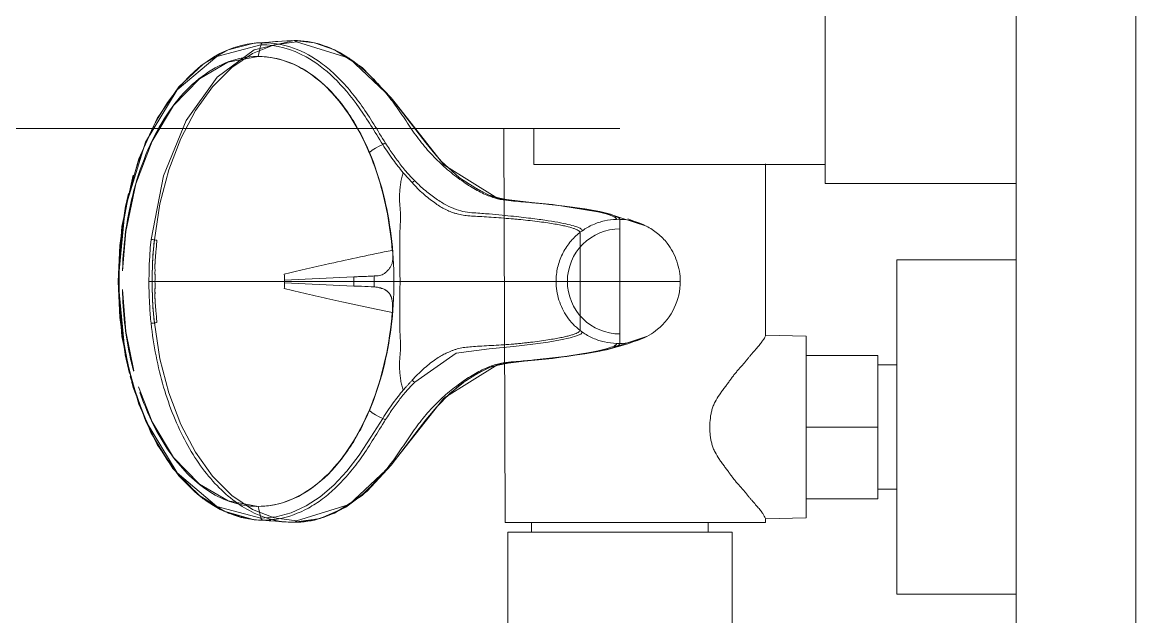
# Model space of a CAD drawing. Header units: millimetres. Extents: x -1834842 to 700335, y -490313101 to 518363.
# Drawn here: x -1236955 to -1236721.9, y 221359.1 to 221483.6 of the extents above; entities that cross this region are included whole.
import ezdxf

# ---------------------------------------------------------------- set-up
doc = ezdxf.new("R2010")
doc.units = ezdxf.units.MM
doc.header["$LTSCALE"] = 0.5
for name, color, linetype, lineweight in [('0-1', 8, 'Continuous', 5), ('A_--------_E-', 7, 'Continuous', 9), ('M-_SANIFIXR_E-1', 7, 'Continuous', 9)]:
    doc.layers.add(name, color=color, linetype=linetype, lineweight=lineweight)
doc.layers.add('0-LOWER ROOF', color=7, linetype='Continuous')
doc.layers.add('A-_WALL----_E', color=6, linetype='Continuous', lineweight=9, true_color=0xff00ff)
doc.layers.add('A-_WALLPRTN_E-1', color=6, linetype='Continuous', lineweight=18, true_color=0xff00ff)

# ---------------------------------------------------------------- blocks, each defined once
blk = doc.blocks.new('1599_DB_A_BLK3_1STGD_R21_rvt-2-BLK 2 LOWER ROOF PLAN')
at = {"layer": 'A-_WALL----_E', "color": 8}
blk.add_line((-162961.37, -130142.37), (-162961.37, -126542.37), dxfattribs=at)
at = {"layer": 'A-_WALLPRTN_E-1', "color": 8}
blk.add_line((-162986.37, -126542.37), (-162986.37, -130142.37), dxfattribs=at)
at = {"layer": 'A_--------_E-', "color": 8}
for p, q in [((-163026.37, -129671.87), (-163026.37, -129623.87)), ((-162986.37, -129623.87), (-162986.37, -129671.87)), ((-163119.37, -129660.37), (-163315.37, -129660.37)), ((-163118.83, -129660.37), (-163119.37, -129660.37)), ((-163116.83, -129660.37), (-163118.83, -129660.37)), ((-163114.84, -129660.37), (-163116.83, -129660.37)), ((-163112.85, -129660.37), (-163114.84, -129660.37)), ((-163110.87, -129660.37), (-163112.85, -129660.37)), ((-163108.91, -129660.37), (-163110.87, -129660.37)), ((-163106.96, -129660.37), (-163108.91, -129660.37)), ((-163105.04, -129660.37), (-163106.96, -129660.37)), ((-163103.13, -129660.37), (-163105.04, -129660.37)), ((-163101.25, -129660.37), (-163103.13, -129660.37)), ((-163099.4, -129660.37), (-163101.25, -129660.37)), ((-163097.59, -129660.37), (-163099.4, -129660.37)), ((-163095.81, -129660.37), (-163097.59, -129660.37)), ((-163094.06, -129660.37), (-163095.81, -129660.37)), ((-163092.36, -129660.37), (-163094.06, -129660.37)), ((-163093.67, -129660.37), (-163093.37, -129742.87)), ((-163090.7, -129660.37), (-163092.36, -129660.37)), ((-163089.08, -129660.37), (-163090.7, -129660.37)), ((-163087.51, -129660.37), (-163089.08, -129660.37)), ((-163086, -129660.37), (-163087.51, -129660.37)), ((-163087.37, -129667.87), (-163087.37, -129660.47)), ((-163084.54, -129660.37), (-163086, -129660.37)), ((-163083.13, -129660.37), (-163084.54, -129660.37)), ((-163081.78, -129660.37), (-163083.13, -129660.37)), ((-163080.49, -129660.37), (-163081.78, -129660.37)), ((-163079.27, -129660.37), (-163080.49, -129660.37)), ((-163078.11, -129660.37), (-163079.27, -129660.37)), ((-163077.01, -129660.37), (-163078.11, -129660.37)), ((-163075.98, -129660.37), (-163077.01, -129660.37)), ((-163075.02, -129660.37), (-163075.98, -129660.37)), ((-163074.13, -129660.37), (-163075.02, -129660.37)), ((-163073.32, -129660.37), (-163074.13, -129660.37)), ((-163072.58, -129660.37), (-163073.32, -129660.37)), ((-163071.91, -129660.37), (-163072.58, -129660.37)), ((-163071.32, -129660.37), (-163071.91, -129660.37)), ((-163070.8, -129660.37), (-163071.32, -129660.37)), ((-163070.37, -129660.37), (-163070.8, -129660.37)), ((-163070.01, -129660.37), (-163070.37, -129660.37)), ((-163069.73, -129660.37), (-163070.01, -129660.37)), ((-163069.53, -129660.37), (-163069.73, -129660.37)), ((-163069.41, -129660.37), (-163069.53, -129660.37)), ((-163069.37, -129660.37), (-163069.41, -129660.37)), ((-163094.96, -129674.99), (-163106.21, -129667.94)), ((-163026.37, -129667.87), (-163087.37, -129667.87)), ((-163038.87, -129703.66), (-163038.87, -129667.73)), ((-163171.29, -129670.13), (-163173.65, -129680.87)), ((-163163.83, -129669.02), (-163165.69, -129676.15)), ((-163102.18, -129671.2), (-163098.98, -129673.23)), ((-162986.37, -129671.87), (-163026.37, -129671.87)), ((-163172.29, -129673.97), (-163172.96, -129677.02)), ((-163098.98, -129673.23), (-163096.17, -129674.56)), ((-163096.17, -129674.56), (-163091.77, -129675.5)), ((-163172.96, -129677.02), (-163174.43, -129692.37)), ((-163165.69, -129676.15), (-163166.86, -129683.67)), ((-163071.36, -129678.31), (-163073.59, -129677.76)), ((-163069.94, -129678.84), (-163071.36, -129678.31)), ((-163063.79, -129680.81), (-163067.72, -129679.3)), ((-163173.65, -129680.87), (-163174.46, -129692.37)), ((-163011.37, -129687.87), (-163011.37, -129757.87)), ((-162986.37, -129687.87), (-163011.37, -129687.87)), ((-162986.37, -129757.87), (-162986.37, -129687.87)), ((-163174.46, -129692.37), (-163173.65, -129703.88)), ((-163174.43, -129692.37), (-163172.96, -129707.73)), ((-163076.26, -129692.37), (-163076.13, -129692.37)), ((-163076.13, -129692.37), (-163067.56, -129692.37)), ((-163067.56, -129692.37), (-163062.8, -129692.37)), ((-163166.86, -129701.08), (-163165.69, -129708.6)), ((-163173.65, -129703.88), (-163171.29, -129714.62)), ((-163072.21, -129706.67), (-163063.79, -129703.93)), ((-163030.37, -129703.87), (-163038.87, -129703.66)), ((-163030.37, -129741.87), (-163030.37, -129703.87)), ((-163172.96, -129707.73), (-163172.29, -129710.78)), ((-163083.52, -129708.49), (-163072.21, -129706.67)), ((-163080.92, -129708.13), (-163076.7, -129707.54)), ((-163076.7, -129707.54), (-163073.59, -129706.98)), ((-163073.59, -129706.98), (-163071.36, -129706.44)), ((-163071.36, -129706.44), (-163069.94, -129705.91)), ((-163030.37, -129707.87), (-163015.37, -129707.87)), ((-163015.37, -129707.87), (-163015.37, -129722.87)), ((-163165.69, -129708.6), (-163163.83, -129715.73)), ((-163106.21, -129716.8), (-163094.96, -129709.76)), ((-163096.95, -129710.5), (-163093.11, -129709.4)), ((-163094.96, -129709.76), (-163086.69, -129708.73)), ((-163093.11, -129709.4), (-163083.52, -129708.49)), ((-163086.69, -129708.73), (-163080.92, -129708.13)), ((-163011.37, -129709.87), (-163015.37, -129709.87)), ((-163100.76, -129712.59), (-163096.95, -129710.5)), ((-163171.56, -129713.55), (-163168.71, -129721.51)), ((-163171.29, -129714.62), (-163167.62, -129723.99)), ((-163106.71, -129717.51), (-163103, -129714.16)), ((-163103, -129714.16), (-163102.18, -129713.55)), ((-163102.18, -129713.55), (-163100.76, -129712.59)), ((-163163.83, -129715.73), (-163161.33, -129722.3)), ((-163116.16, -129729.38), (-163106.21, -129716.8)), ((-163110, -129721.37), (-163108.15, -129719.12)), ((-163108.15, -129719.12), (-163106.71, -129717.51)), ((-163168.71, -129721.51), (-163166.59, -129725.81)), ((-163111.39, -129723.18), (-163110, -129721.37)), ((-163167.62, -129723.99), (-163162.97, -129731.53)), ((-163161.33, -129722.3), (-163158.25, -129728.16)), ((-163117.29, -129730.85), (-163111.39, -129723.18)), ((-163030.37, -129722.87), (-163015.37, -129722.87)), ((-163015.37, -129722.87), (-163015.37, -129737.87)), ((-163158.25, -129728.16), (-163154.66, -129733.15)), ((-163164.24, -129729.63), (-163162.11, -129732.46)), ((-163126.05, -129739.12), (-163117.29, -129730.85)), ((-163123.35, -129737.18), (-163117.29, -129730.85)), ((-163117.29, -129730.85), (-163116.16, -129729.38)), ((-163162.97, -129731.53), (-163157.77, -129737)), ((-163162.11, -129732.46), (-163158.22, -129736.42)), ((-163154.66, -129733.15), (-163150.65, -129737.17)), ((-163157.77, -129737), (-163152.27, -129740.51)), ((-163150.65, -129737.17), (-163146.3, -129740.11)), ((-163129.12, -129740.9), (-163123.35, -129737.18)), ((-163015.37, -129737.87), (-163030.37, -129737.87)), ((-163015.37, -129735.87), (-163011.37, -129735.87)), ((-163152.27, -129740.51), (-163145.98, -129742.27)), ((-163146.3, -129740.11), (-163141.74, -129741.91)), ((-163137.06, -129742.52), (-163126.05, -129739.12)), ((-163145.98, -129742.27), (-163145.7, -129742.3)), ((-163145.7, -129742.3), (-163138.21, -129742.81)), ((-163144.09, -129742.37), (-163142.79, -129742.49)), ((-163142.79, -129742.49), (-163141.49, -129742.6)), ((-163141.74, -129741.91), (-163137.06, -129742.52)), ((-163141.49, -129742.6), (-163140.18, -129742.69)), ((-163140.18, -129742.69), (-163138.87, -129742.77)), ((-163138.87, -129742.77), (-163137.56, -129742.82)), ((-163137.56, -129742.82), (-163133.31, -129742.34)), ((-163133.31, -129742.34), (-163129.12, -129740.9)), ((-163038.87, -129742.09), (-163030.37, -129741.87)), ((-163038.87, -129742.87), (-163038.87, -129742.09)), ((-163093.37, -129742.87), (-163069.37, -129742.87)), ((-163069.37, -129744.87), (-163092.87, -129744.87)), ((-163092.87, -129744.87), (-163092.87, -129790.87)), ((-163087.87, -129742.87), (-163087.87, -129744.87)), ((-163045.87, -129744.87), (-163069.37, -129744.87)), ((-163050.87, -129744.87), (-163050.87, -129742.87)), ((-163045.87, -129803.87), (-163045.87, -129744.87)), ((-163011.37, -129757.87), (-162986.37, -129757.87))]:
    blk.add_line(p, q, dxfattribs=at)
for start_param, end_param in [(4.31969, 4.712389), (4.712389, 6.283185)]:
    blk.add_ellipse((-163144.09, -129692.37), major_axis=(0, -49.99), ratio=0.603332, start_param=start_param, end_param=end_param, dxfattribs=at)
for points in [[(-163074.28, -129677.74), (-163073.4, -129677.93), (-163071.93, -129678.3), (-163070.98, -129678.66), (-163070.63, -129678.84)], [(-163174.31, -129692.37), (-163174.33, -129692.37), (-163174.35, -129692.37), (-163174.36, -129692.37)], [(-163174.31, -129692.37), (-163174.33, -129692.37), (-163174.35, -129692.37), (-163174.36, -129692.37)], [(-163174.26, -129692.37), (-163174.27, -129692.37), (-163174.29, -129692.37), (-163174.3, -129692.37)], [(-163174.26, -129692.37), (-163174.27, -129692.37), (-163174.29, -129692.37), (-163174.3, -129692.37)], [(-163039.01, -129742.87), (-163038.92, -129742.87), (-163038.87, -129742.87), (-163038.87, -129742.87)], [(-163038.87, -129742.87), (-163038.87, -129742.87), (-163038.92, -129742.87), (-163039.01, -129742.87)]]:
    blk.add_open_spline(points, degree=3, dxfattribs=at)
for points, knots in [([(-163167.32, -129692.37), (-163167.32, -129690.62), (-163167.23, -129687.7), (-163166.98, -129684.81), (-163166.86, -129683.67)], [-1, -1, -1, -1, -0.4, 0, 0, 0, 0]), ([(-163166.86, -129701.08), (-163167.05, -129699.36), (-163167.26, -129696.47), (-163167.32, -129693.54), (-163167.32, -129692.37)], [-1, -1, -1, -1, -0.4, 0, 0, 0, 0]), ([(-163038.87, -129742.09), (-163038.83, -129742.09), (-163038.91, -129741.89), (-163039.22, -129741.36), (-163039.47, -129740.98), (-163039.68, -129740.67), (-163039.94, -129740.32), (-163040.34, -129739.83), (-163040.93, -129739.14), (-163041.61, -129738.38), (-163042.1, -129737.8), (-163042.38, -129737.46), (-163042.6, -129737.2), (-163042.81, -129736.93), (-163043.11, -129736.57), (-163043.66, -129735.93), (-163044.33, -129735.17), (-163045.01, -129734.38), (-163045.52, -129733.76), (-163045.93, -129733.23), (-163046.22, -129732.84), (-163046.38, -129732.62), (-163046.49, -129732.45), (-163046.61, -129732.28), (-163046.77, -129732.05), (-163047.07, -129731.65), (-163047.5, -129731.07), (-163048.03, -129730.36), (-163048.72, -129729.39), (-163049.35, -129728.37), (-163049.78, -129727.44), (-163049.99, -129726.9), (-163050.11, -129726.48), (-163050.21, -129726.05), (-163050.34, -129725.47), (-163050.5, -129724.42), (-163050.59, -129722.86), (-163050.49, -129721.3), (-163050.33, -129720.25), (-163050.2, -129719.66), (-163050.1, -129719.24), (-163049.97, -129718.82), (-163049.77, -129718.27), (-163049.34, -129717.34), (-163048.7, -129716.33), (-163048.01, -129715.36), (-163047.48, -129714.65), (-163047.04, -129714.07), (-163046.75, -129713.67), (-163046.59, -129713.44), (-163046.47, -129713.27), (-163046.35, -129713.1), (-163046.19, -129712.88), (-163045.91, -129712.49), (-163045.49, -129711.96), (-163044.99, -129711.34), (-163044.31, -129710.55), (-163043.64, -129709.79), (-163043.09, -129709.15), (-163042.79, -129708.79), (-163042.57, -129708.52), (-163042.36, -129708.26), (-163042.08, -129707.92), (-163041.58, -129707.34), (-163040.91, -129706.57), (-163040.31, -129705.88), (-163039.91, -129705.39), (-163039.66, -129705.04), (-163039.44, -129704.73), (-163039.2, -129704.37), (-163038.89, -129703.85), (-163038.83, -129703.66), (-163038.87, -129703.66)], [-1, -1, -1, -1, -0.944444, -0.916667, -0.902778, -0.888889, -0.875, -0.861111, -0.833333, -0.805556, -0.791667, -0.784722, -0.777778, -0.770833, -0.763889, -0.75, -0.722222, -0.708333, -0.694444, -0.680556, -0.673611, -0.670139, -0.666667, -0.663194, -0.659722, -0.652778, -0.638889, -0.625, -0.611111, -0.583333, -0.569444, -0.5625, -0.555556, -0.548611, -0.541667, -0.527778, -0.5, -0.472222, -0.458333, -0.451389, -0.444444, -0.4375, -0.430556, -0.416667, -0.388889, -0.375, -0.361111, -0.347222, -0.340278, -0.336806, -0.333333, -0.329861, -0.326389, -0.319444, -0.305556, -0.291667, -0.277778, -0.25, -0.236111, -0.229167, -0.222222, -0.215278, -0.208333, -0.194444, -0.166667, -0.138889, -0.125, -0.111111, -0.097222, -0.083333, -0.055556, 0, 0, 0, 0]), ([(-163070.63, -129705.91), (-163070.98, -129706.08), (-163071.93, -129706.44), (-163074.13, -129707), (-163077.21, -129707.58), (-163080.66, -129708.08), (-163084.16, -129708.51), (-163086.76, -129708.77), (-163089.12, -129708.99), (-163091.09, -129709.15), (-163093.25, -129709.3), (-163095.21, -129709.69), (-163096.92, -129710.29), (-163098.24, -129710.88), (-163099.61, -129711.61), (-163101.52, -129712.75), (-163103.98, -129714.5), (-163106.92, -129716.98), (-163109.68, -129719.83), (-163112.17, -129722.99), (-163114.44, -129726.4), (-163116.71, -129729.77), (-163119.11, -129732.75), (-163122.33, -129736.24), (-163126.52, -129739.69), (-163131.95, -129742.25), (-163135.68, -129742.82), (-163137.57, -129742.82)], [0, 0, 0, 0, 0.1, 0.2, 0.3, 0.4, 0.45, 0.5, 0.525, 0.55, 0.575, 0.6, 0.6125, 0.625, 0.6375, 0.65, 0.675, 0.7, 0.725, 0.75, 0.775, 0.8, 0.825, 0.85, 0.9, 0.95, 1, 1, 1, 1]), ([(-163144.53, -129741.93), (-163144.52, -129742), (-163144.45, -129742.19), (-163144.17, -129742.43), (-163144.08, -129742.37), (-163144.09, -129742.37)], [-1, -1, -1, -1, -0.875, -0.625, 0, 0, 0, 0]), ([(-163137.56, -129742.82), (-163137.49, -129742.82), (-163137.36, -129742.76), (-163137.18, -129742.59), (-163137.11, -129742.51), (-163137.06, -129742.52)], [-0.9879218, -0.9879218, -0.9879218, -0.9879218, -0.75, -0.5, 0, 0, 0, 0]), ([(-163038.87, -129742.87), (-163038.87, -129742.87), (-163041.23, -129742.87), (-163045.08, -129742.87), (-163051.97, -129742.87), (-163063.29, -129742.87), (-163069.37, -129742.87)], [0, 0, 0, 0, 0.01974667, 0.04180364, 0.07040511, 0.09897424, 0.09897424, 0.09897424, 0.09897424]), ([(-163044.1, -129742.87), (-163043, -129742.87), (-163040.97, -129742.87), (-163038.87, -129742.87), (-163038.87, -129742.87)], [0.0618589, 0.0618589, 0.0618589, 0.0618589, 0.07922757, 0.09897424, 0.09897424, 0.09897424, 0.09897424])]:
    blk.add_open_spline(points, degree=3, knots=knots, dxfattribs=at)
at = {"layer": 'M-_SANIFIXR_E-1', "color": 8}
for p, q in [((-163145.98, -129642.48), (-163151.38, -129643.85)), ((-163145.7, -129642.45), (-163145.98, -129642.48)), ((-163137.57, -129641.93), (-163145.95, -129643.88)), ((-163138.21, -129641.94), (-163145.7, -129642.45)), ((-163144.09, -129642.38), (-163142.79, -129642.25)), ((-163142.79, -129642.25), (-163141.49, -129642.14)), ((-163137.06, -129642.23), (-163141.74, -129642.84)), ((-163141.49, -129642.14), (-163140.18, -129642.05)), ((-163140.18, -129642.05), (-163138.87, -129641.98)), ((-163138.87, -129641.98), (-163137.57, -129641.93)), ((-163137.57, -129641.93), (-163137.55, -129641.93)), ((-163137.55, -129641.93), (-163137.29, -129642.01)), ((-163133.31, -129642.41), (-163137.55, -129641.93)), ((-163137.29, -129642.01), (-163137.06, -129642.23)), ((-163126.05, -129645.62), (-163137.06, -129642.23)), ((-163129.12, -129643.85), (-163133.31, -129642.41)), ((-163151.38, -129643.85), (-163156.66, -129646.86)), ((-163144.53, -129642.82), (-163153.8, -129645.26)), ((-163145.95, -129643.88), (-163153.72, -129649.62)), ((-163146.3, -129644.64), (-163150.65, -129647.58)), ((-163141.74, -129642.84), (-163146.3, -129644.64)), ((-163123.35, -129647.56), (-163129.12, -129643.85)), ((-163153.8, -129645.26), (-163162.11, -129652.29)), ((-163156.66, -129646.86), (-163161.7, -129651.63)), ((-163151.44, -129646.45), (-163157.44, -129649.93)), ((-163145.11, -129645.27), (-163151.44, -129646.45)), ((-163145.48, -129645.27), (-163145.55, -129645.27)), ((-163117.29, -129653.9), (-163126.05, -129645.62)), ((-163150.65, -129647.58), (-163154.66, -129651.6)), ((-163117.29, -129653.9), (-163123.35, -129647.56)), ((-163161.7, -129651.63), (-163166.28, -129658.23)), ((-163157.44, -129649.93), (-163162.83, -129655.55)), ((-163153.72, -129649.62), (-163160.21, -129658.65)), ((-163154.66, -129651.6), (-163158.25, -129656.59)), ((-163162.11, -129652.29), (-163168.71, -129663.24)), ((-163116.16, -129655.36), (-163117.29, -129653.9)), ((-163117.29, -129653.9), (-163111.39, -129661.57)), ((-163162.83, -129655.55), (-163167.33, -129663.01)), ((-163106.21, -129667.94), (-163116.16, -129655.36)), ((-163166.28, -129658.23), (-163170.14, -129666.67)), ((-163160.21, -129658.65), (-163164.92, -129670.24)), ((-163158.25, -129656.59), (-163161.33, -129662.44)), ((-163168.71, -129663.24), (-163172.96, -129677.02)), ((-163167.33, -129663.01), (-163170.72, -129671.94)), ((-163161.33, -129662.44), (-163163.83, -129669.02)), ((-163119.05, -129663.68), (-163118.74, -129663.52)), ((-163118.74, -129663.52), (-163118.44, -129663.44)), ((-163111.39, -129661.57), (-163110, -129663.38)), ((-163110, -129663.38), (-163108.15, -129665.63)), ((-163121.81, -129665.35), (-163121.22, -129664.89)), ((-163121.22, -129664.89), (-163120.54, -129664.45)), ((-163120.54, -129664.45), (-163119.81, -129664.05)), ((-163119.81, -129664.05), (-163119.05, -129663.68)), ((-163108.15, -129665.63), (-163106.71, -129667.24)), ((-163170.14, -129666.67), (-163172.92, -129676.64)), ((-163106.71, -129667.24), (-163103, -129670.59)), ((-163094.96, -129674.99), (-163106.21, -129667.94)), ((-163164.92, -129670.24), (-163167.56, -129683.61)), ((-163163.83, -129669.02), (-163165.69, -129676.15)), ((-163113.71, -129669.82), (-163114.38, -129669.05)), ((-163113.02, -129670.58), (-163113.71, -129669.82)), ((-163170.72, -129671.94), (-163172.82, -129681.9)), ((-163112.32, -129671.31), (-163113.02, -129670.58)), ((-163112.87, -129671.67), (-163112.6, -129671.45)), ((-163112.6, -129671.45), (-163112.32, -129671.31)), ((-163103, -129670.59), (-163102.15, -129671.21)), ((-163100.75, -129672.17), (-163102.18, -129671.2)), ((-163096.94, -129674.24), (-163100.75, -129672.17)), ((-163093.11, -129675.35), (-163096.94, -129674.24)), ((-163086.69, -129676.01), (-163094.96, -129674.99)), ((-163172.96, -129677.02), (-163174.43, -129692.37)), ((-163172.92, -129676.64), (-163174.11, -129684.85)), ((-163165.69, -129676.15), (-163166.86, -129683.67)), ((-163083.52, -129676.26), (-163093.11, -129675.35)), ((-163080.92, -129676.62), (-163086.69, -129676.01)), ((-163072.22, -129678.08), (-163083.52, -129676.26)), ((-163076.7, -129677.2), (-163080.92, -129676.62)), ((-163073.59, -129677.76), (-163076.7, -129677.2)), ((-163071.36, -129678.31), (-163073.59, -129677.76)), ((-163072.21, -129678.08), (-163063.79, -129680.81)), ((-163069.94, -129678.84), (-163071.36, -129678.31)), ((-163070.53, -129678.89), (-163070.63, -129678.84)), ((-163070.44, -129678.94), (-163070.53, -129678.89)), ((-163070.36, -129678.99), (-163070.44, -129678.94)), ((-163070.29, -129679.05), (-163070.36, -129678.99)), ((-163070.23, -129679.1), (-163070.29, -129679.05)), ((-163070.18, -129679.15), (-163070.23, -129679.1)), ((-163070.13, -129679.2), (-163070.18, -129679.15)), ((-163070.1, -129679.25), (-163070.13, -129679.2)), ((-163070.09, -129679.3), (-163070.1, -129679.25)), ((-163070.08, -129679.35), (-163070.09, -129679.3)), ((-163069.95, -129678.84), (-163069.85, -129678.89)), ((-163069.85, -129678.89), (-163069.76, -129678.95)), ((-163069.76, -129678.95), (-163069.67, -129679)), ((-163069.67, -129679), (-163069.6, -129679.05)), ((-163069.6, -129679.05), (-163069.54, -129679.1)), ((-163069.54, -129679.1), (-163069.48, -129679.15)), ((-163069.48, -129679.15), (-163069.44, -129679.2)), ((-163069.44, -129679.2), (-163069.41, -129679.25)), ((-163069.41, -129679.25), (-163069.39, -129679.3)), ((-163069.39, -129679.3), (-163069.39, -129679.35)), ((-163069.37, -129681.37), (-163069.37, -129679.38)), ((-163172.82, -129681.9), (-163173.5, -129690.16)), ((-163077.73, -129692.37), (-163077.73, -129682.12)), ((-163069.37, -129703.37), (-163069.37, -129681.37)), ((-163167.56, -129683.61), (-163167.71, -129685.35)), ((-163166.86, -129683.67), (-163166.58, -129683.71)), ((-163166.58, -129683.71), (-163166.31, -129683.76)), ((-163174.11, -129684.85), (-163174.46, -129692.37)), ((-163167.71, -129685.35), (-163167.84, -129687.1)), ((-163167.93, -129688.85), (-163167.98, -129690.61)), ((-163167.84, -129687.1), (-163167.93, -129688.85)), ((-163167.98, -129690.61), (-163168, -129692.37)), ((-163125.1, -129691.4), (-163132.36, -129691.74)), ((-163174.11, -129699.9), (-163174.46, -129692.37)), ((-163174.43, -129692.37), (-163172.96, -129707.73)), ((-163166.75, -129692.38), (-163141.91, -129692.37)), ((-163141.91, -129692.37), (-163120.7, -129692.37)), ((-163132.36, -129691.74), (-163139.61, -129692.08)), ((-163139.61, -129692.66), (-163132.36, -129693)), ((-163132.36, -129693), (-163125.1, -129693.34)), ((-163125.1, -129693.34), (-163124.66, -129693.36)), ((-163124.66, -129693.36), (-163124.1, -129693.38)), ((-163124.1, -129693.38), (-163123.47, -129693.4)), ((-163123.47, -129693.4), (-163122.79, -129693.42)), ((-163122.79, -129693.42), (-163122.1, -129693.45)), ((-163122.1, -129693.45), (-163121.44, -129693.48)), ((-163121.44, -129693.48), (-163120.85, -129693.53)), ((-163120.7, -129692.37), (-163102.8, -129692.37)), ((-163115.42, -129692.38), (-163105.06, -129692.38)), ((-163105.06, -129692.38), (-163098.43, -129692.38)), ((-163102.8, -129692.37), (-163088.01, -129692.37)), ((-163098.43, -129692.38), (-163093.62, -129692.37)), ((-163093.62, -129692.37), (-163089.92, -129692.37)), ((-163089.92, -129692.37), (-163087.06, -129692.37)), ((-163088.01, -129692.37), (-163076.13, -129692.37)), ((-163087.06, -129692.37), (-163084.95, -129692.37)), ((-163084.95, -129692.37), (-163083.57, -129692.37)), ((-163083.57, -129692.37), (-163082.89, -129692.37)), ((-163082.89, -129692.37), (-163082.74, -129692.37)), ((-163077.73, -129702.63), (-163077.73, -129692.37)), ((-163076.13, -129692.37), (-163067.56, -129692.37)), ((-163067.56, -129692.37), (-163061.83, -129692.37)), ((-163061.83, -129692.37), (-163058.36, -129692.37)), ((-163058.36, -129692.37), (-163056.74, -129692.37)), ((-163173.51, -129694.04), (-163172.82, -129702.86)), ((-163172.92, -129708.11), (-163174.11, -129699.9)), ((-163172.82, -129702.86), (-163171.19, -129711.1)), ((-163166.58, -129701.03), (-163166.86, -129701.08)), ((-163166.86, -129701.08), (-163165.69, -129708.6)), ((-163166.31, -129700.99), (-163166.58, -129701.03)), ((-163077.56, -129703.4), (-163077.23, -129703.02)), ((-163091.64, -129706.01), (-163087.6, -129705.53)), ((-163087.6, -129705.53), (-163084.38, -129705.08)), ((-163084.38, -129705.08), (-163081.79, -129704.64)), ((-163081.79, -129704.64), (-163079.82, -129704.21)), ((-163079.82, -129704.21), (-163078.43, -129703.8)), ((-163078.43, -129703.8), (-163077.56, -129703.4)), ((-163067.72, -129705.44), (-163072.21, -129706.67)), ((-163070.18, -129705.6), (-163070.13, -129705.55)), ((-163070.13, -129705.55), (-163070.1, -129705.5)), ((-163070.1, -129705.5), (-163070.09, -129705.44)), ((-163070.09, -129705.38), (-163070.09, -129705.37)), ((-163070.09, -129705.39), (-163070.09, -129705.38)), ((-163070.09, -129705.44), (-163070.08, -129705.39)), ((-163069.38, -129705.38), (-163069.38, -129705.37)), ((-163069.37, -129705.39), (-163069.38, -129705.38)), ((-163069.37, -129705.37), (-163069.37, -129703.37)), ((-163063.79, -129703.93), (-163067.72, -129705.44)), ((-163172.96, -129707.73), (-163172.07, -129711.64)), ((-163112.32, -129713.44), (-163103.68, -129707.43)), ((-163103.68, -129707.43), (-163096.78, -129706.49)), ((-163096.78, -129706.49), (-163091.64, -129706.01)), ((-163080.92, -129708.13), (-163076.7, -129707.54)), ((-163080.46, -129708.12), (-163072.22, -129706.67)), ((-163076.7, -129707.54), (-163073.59, -129706.98)), ((-163073.59, -129706.98), (-163071.36, -129706.44)), ((-163071.36, -129706.44), (-163069.94, -129705.91)), ((-163070.63, -129705.91), (-163070.53, -129705.86)), ((-163070.53, -129705.86), (-163070.44, -129705.8)), ((-163070.44, -129705.8), (-163070.36, -129705.75)), ((-163070.36, -129705.75), (-163070.29, -129705.7)), ((-163070.29, -129705.7), (-163070.23, -129705.65)), ((-163070.23, -129705.65), (-163070.18, -129705.6)), ((-163170.14, -129718.07), (-163172.92, -129708.11)), ((-163165.69, -129708.6), (-163163.83, -129715.73)), ((-163106.21, -129716.8), (-163094.96, -129709.76)), ((-163098.98, -129711.52), (-163096.17, -129710.19)), ((-163096.17, -129710.19), (-163091.77, -129709.25)), ((-163094.96, -129709.76), (-163086.69, -129708.73)), ((-163091.77, -129709.25), (-163080.46, -129708.12)), ((-163086.69, -129708.73), (-163080.92, -129708.13)), ((-163171.92, -129712.25), (-163168.71, -129721.51)), ((-163102.18, -129713.55), (-163098.98, -129711.52)), ((-163170.2, -129714.48), (-163167.32, -129721.75)), ((-163113.71, -129714.92), (-163113.02, -129714.17)), ((-163113.02, -129714.17), (-163112.32, -129713.44)), ((-163112.6, -129713.3), (-163112.87, -129713.08)), ((-163112.32, -129713.44), (-163112.6, -129713.3)), ((-163102.15, -129713.53), (-163105, -129715.83)), ((-163163.83, -129715.73), (-163161.33, -129722.3)), ((-163116.16, -129729.38), (-163106.21, -129716.8)), ((-163114.38, -129715.7), (-163113.71, -129714.92)), ((-163105, -129715.83), (-163107.72, -129718.62)), ((-163166.28, -129726.51), (-163170.14, -129718.07)), ((-163121.22, -129719.86), (-163121.81, -129719.39)), ((-163107.72, -129718.62), (-163109.25, -129720.43)), ((-163168.71, -129721.51), (-163162.11, -129732.46)), ((-163167.32, -129721.75), (-163162.82, -129729.21)), ((-163119.05, -129721.06), (-163121.51, -129725)), ((-163120.54, -129720.3), (-163121.22, -129719.86)), ((-163119.81, -129720.7), (-163120.54, -129720.3)), ((-163119.05, -129721.06), (-163119.81, -129720.7)), ((-163119.05, -129721.06), (-163118.74, -129721.22)), ((-163118.74, -129721.22), (-163118.44, -129721.31)), ((-163109.25, -129720.43), (-163111.01, -129722.67)), ((-163161.33, -129722.3), (-163158.25, -129728.16)), ((-163111.01, -129722.67), (-163112.5, -129724.64)), ((-163161.7, -129733.11), (-163166.28, -129726.51)), ((-163121.51, -129725), (-163123.98, -129728.75)), ((-163112.5, -129724.64), (-163117.29, -129730.85)), ((-163158.25, -129728.16), (-163154.66, -129733.15)), ((-163123.98, -129728.75), (-163126.58, -129732.11)), ((-163162.82, -129729.21), (-163157.43, -129734.82)), ((-163126.05, -129739.12), (-163117.29, -129730.85)), ((-163122.29, -129736.26), (-163117.29, -129730.85)), ((-163117.29, -129730.85), (-163116.16, -129729.38)), ((-163162.11, -129732.46), (-163153.8, -129739.49)), ((-163156.66, -129737.88), (-163161.7, -129733.11)), ((-163154.66, -129733.15), (-163150.65, -129737.17)), ((-163126.58, -129732.11), (-163129.29, -129735.03)), ((-163157.43, -129734.82), (-163151.43, -129738.3)), ((-163129.29, -129735.03), (-163132.13, -129737.47)), ((-163151.38, -129740.9), (-163156.66, -129737.88)), ((-163150.65, -129737.17), (-163146.3, -129740.11)), ((-163132.13, -129737.47), (-163135.1, -129739.4)), ((-163126.74, -129739.62), (-163122.29, -129736.26)), ((-163153.8, -129739.49), (-163144.53, -129741.93)), ((-163151.43, -129738.3), (-163145.11, -129739.48)), ((-163146.3, -129740.11), (-163141.74, -129741.91)), ((-163145.55, -129739.48), (-163145.48, -129739.48)), ((-163135.1, -129739.4), (-163138.18, -129740.8)), ((-163137.06, -129742.52), (-163126.05, -129739.12)), ((-163132.12, -129742.03), (-163126.74, -129739.62)), ((-163145.98, -129742.27), (-163151.38, -129740.9)), ((-163145.7, -129742.3), (-163145.98, -129742.27)), ((-163138.21, -129742.81), (-163145.7, -129742.3)), ((-163141.34, -129741.64), (-163144.53, -129741.93)), ((-163142.79, -129742.49), (-163144.09, -129742.37)), ((-163141.49, -129742.6), (-163142.79, -129742.49)), ((-163141.74, -129741.91), (-163137.06, -129742.52)), ((-163140.18, -129742.69), (-163141.49, -129742.6)), ((-163138.18, -129740.8), (-163141.34, -129741.64)), ((-163138.87, -129742.77), (-163140.18, -129742.69)), ((-163137.57, -129742.82), (-163138.87, -129742.77)), ((-163137.56, -129742.82), (-163132.12, -129742.03))]:
    blk.add_line(p, q, dxfattribs=at)
for start, end in [(89.9993, 180), (180, 270.0007)]:
    blk.add_arc((-163069.37, -129692.37), 11, start, end, dxfattribs=at)
for centre, major_axis, ratio, start_param, end_param in [((-163144.09, -129692.37), (0, -49.99), 0.603332, 3.204242, 4.712389), ((-163144.09, -129692.37), (0, -49.99), 0.603332, 3.141593, 3.204135), ((-163014.84, -129692.37), (0, -170), 0.79749, 4.416595, 4.431607), ((-163301.86, -129671.69), (231.78, -7.65), 0.027129, 6.277449, 6.281869), ((-163069.71, -129692.16), (0, -12.79), 0.999991, 3.115332, 3.171274), ((-163069.53, -129692.71), (0, -13.39), 0.999991, 3.7534, 3.80014), ((-163149.61, -129692.37), (0, 43.99), 0.557206, 4.690347, 4.734431), ((-163147.02, -129692.37), (0, 46.99), 0.557206, 4.712389, 4.737063), ((-163144.09, -129692.37), (0, -49.99), 0.603332, 4.712389, 6.220536), ((-163144.83, -129692.7), (0.02, -7.98), 0.654635, 1.421028, 1.573269), ((-163154.24, -129692.37), (0, -26.25), 0.557208, 1.559788, 1.581805), ((-163147.02, -129692.37), (0, 46.99), 0.557206, 4.687715, 4.712389), ((-163069.53, -129692.04), (0, -13.39), 0.999991, 5.624638, 5.671419), ((-163069.71, -129692.58), (0, -12.79), 0.999991, 6.253534, 6.309473), ((-163014.84, -129692.37), (0, 170), 0.79749, 1.851578, 1.86659), ((-163144.09, -129692.37), (0, -49.99), 0.603332, 6.220643, 6.283185)]:
    blk.add_ellipse(centre, major_axis=major_axis, ratio=ratio, start_param=start_param, end_param=end_param, dxfattribs=at)
for points, knots in [([(-163144.09, -129642.38), (-163144.08, -129642.37), (-163144.17, -129642.31), (-163144.45, -129642.56), (-163144.52, -129642.75), (-163144.53, -129642.82)], [0, 0, 0, 0, 0.625, 0.875, 1, 1, 1, 1]), ([(-163118.44, -129663.44), (-163119.29, -129662.11), (-163120.9, -129659.43), (-163123.38, -129655.59), (-163126.01, -129652.18), (-163128.74, -129649.23), (-163132.55, -129645.95), (-163137.66, -129643.14), (-163141.95, -129642.38), (-163144.09, -129642.38)], [-1, -1, -1, -1, -0.888889, -0.777778, -0.666667, -0.555556, -0.444444, -0.222222, 0, 0, 0, 0]), ([(-163137.57, -129641.93), (-163135.68, -129641.93), (-163131.95, -129642.5), (-163126.52, -129645.06), (-163122.33, -129648.5), (-163119.11, -129651.99), (-163116.71, -129654.98), (-163114.44, -129658.35), (-163112.17, -129661.76), (-163109.68, -129664.91), (-163106.92, -129667.76), (-163103.98, -129670.25), (-163101.52, -129671.99), (-163099.61, -129673.14), (-163098.24, -129673.87), (-163096.92, -129674.45), (-163095.21, -129675.06), (-163093.25, -129675.44), (-163091.09, -129675.6), (-163089.12, -129675.76), (-163086.76, -129675.98), (-163084.16, -129676.24), (-163080.66, -129676.66), (-163077.21, -129677.16), (-163074.13, -129677.74), (-163071.93, -129678.3), (-163070.98, -129678.66), (-163070.63, -129678.84)], [-1, -1, -1, -1, -0.95, -0.9, -0.85, -0.825, -0.8, -0.775, -0.75, -0.725, -0.7, -0.675, -0.65, -0.6375, -0.625, -0.6125, -0.6, -0.575, -0.55, -0.525, -0.5, -0.45, -0.4, -0.3, -0.2, -0.1, 0, 0, 0, 0]), ([(-163117.03, -129685.87), (-163117.46, -129680.69), (-163119.39, -129670.55), (-163125.13, -129657.74), (-163133.07, -129648.78), (-163143.12, -129644.26), (-163154.37, -129646.34), (-163164.81, -129656.44), (-163171.62, -129672.09), (-163173.36, -129684.28), (-163173.53, -129690.03)], [0, 0, 0, 0, 0.1111111, 0.2222222, 0.3333333, 0.4444444, 0.5833333, 0.7222222, 0.8611111, 0.9834171, 0.9834171, 0.9834171, 0.9834171]), ([(-163119.05, -129663.68), (-163119.9, -129662.37), (-163121.5, -129659.72), (-163124.78, -129654.67), (-163129.21, -129649.4), (-163135.99, -129644.25), (-163141.33, -129642.82), (-163144.53, -129642.82)], [0, 0, 0, 0, 0.111111, 0.222222, 0.444444, 0.666667, 1, 1, 1, 1]), ([(-163145.11, -129645.27), (-163140.56, -129645.27), (-163133.74, -129648.03), (-163126.19, -129656.61), (-163123.12, -129662.27), (-163121.81, -129665.35)], [0, 0, 0, 0, 0.5, 0.75, 1, 1, 1, 1]), ([(-163115.42, -129692.37), (-163115.42, -129691.61), (-163115.43, -129690.07), (-163115.43, -129687.77), (-163115.45, -129685.81), (-163115.46, -129684.24), (-163115.47, -129683.08), (-163115.44, -129681.96), (-163115.38, -129680.87), (-163115.33, -129679.78), (-163115.31, -129678.67), (-163115.36, -129677.52), (-163115.46, -129676.33), (-163115.52, -129675.33), (-163115.53, -129674.53), (-163115.51, -129673.95), (-163115.47, -129673.38), (-163115.4, -129672.62), (-163115.27, -129671.7), (-163115.06, -129670.62), (-163114.87, -129669.93), (-163114.75, -129669.61)], [0, 0, 0, 0, 0.1, 0.2, 0.3, 0.35, 0.4, 0.45, 0.5, 0.55, 0.6, 0.65, 0.7, 0.75, 0.775, 0.8, 0.825, 0.85, 0.9, 0.95, 1, 1, 1, 1]), ([(-163114.75, -129669.61), (-163114.52, -129669.88), (-163113.91, -129670.57), (-163113.27, -129671.25), (-163112.87, -129671.67)], [0, 0, 0, 0, 0.4, 1, 1, 1, 1]), ([(-163112.87, -129671.67), (-163112.14, -129672.51), (-163110.98, -129673.68), (-163109.4, -129675.01), (-163108.2, -129675.91), (-163107.14, -129676.61), (-163106.19, -129677.15), (-163105.2, -129677.64), (-163104.27, -129678), (-163103.45, -129678.23), (-163102.65, -129678.42), (-163101.56, -129678.6), (-163100.1, -129678.7), (-163098.34, -129678.81), (-163096.31, -129678.94), (-163094.23, -129679.09), (-163092.48, -129679.22), (-163091.11, -129679.34), (-163089.79, -129679.47), (-163088.13, -129679.64), (-163086.2, -129679.88), (-163084.45, -129680.12), (-163082.95, -129680.36), (-163081.71, -129680.59), (-163080.32, -129680.9), (-163079.29, -129681.19), (-163078.53, -129681.48), (-163077.96, -129681.76), (-163077.75, -129681.97), (-163077.75, -129682.11)], [0, 0, 0, 0, 0.071429, 0.107143, 0.142857, 0.178571, 0.214286, 0.25, 0.285714, 0.303571, 0.321429, 0.357143, 0.392857, 0.428571, 0.464286, 0.5, 0.535714, 0.553571, 0.571429, 0.607143, 0.642857, 0.678571, 0.714286, 0.75, 0.785714, 0.857143, 0.892857, 0.928571, 1, 1, 1, 1]), ([(-163112.32, -129671.31), (-163111.61, -129672.03), (-163110.13, -129673.4), (-163107.83, -129675.14), (-163105.65, -129676.49), (-163103.68, -129677.39), (-163101.75, -129677.85), (-163099.94, -129678.03), (-163098.28, -129678.12), (-163096.26, -129678.3), (-163093.99, -129678.5), (-163091.6, -129678.74), (-163089.47, -129678.98), (-163086.93, -129679.29), (-163084.28, -129679.67), (-163080.82, -129680.26), (-163078.63, -129680.81), (-163077.62, -129681.28), (-163077.29, -129681.54), (-163077.23, -129681.66), (-163077.23, -129681.73)], [0, 0, 0, 0, 0.025, 0.05, 0.075, 0.1, 0.125, 0.15, 0.175, 0.2, 0.25, 0.3, 0.35, 0.4, 0.5, 0.6, 0.8, 0.9, 0.95, 1, 1, 1, 1]), ([(-163069.37, -129679.38), (-163067.44, -129679.45), (-163064.63, -129680.16), (-163061.4, -129682.26), (-163059.06, -129684.67), (-163057.22, -129688.09), (-163056.75, -129690.92), (-163056.74, -129692.37)], [0, 0, 0, 0, 0.285714, 0.428571, 0.571429, 0.785714, 1, 1, 1, 1]), ([(-163167.32, -129692.37), (-163167.32, -129691.2), (-163167.26, -129688.28), (-163167.05, -129685.38), (-163166.86, -129683.67)], [0, 0, 0, 0, 0.4, 1, 1, 1, 1]), ([(-163166.31, -129683.76), (-163166.36, -129684.26), (-163166.44, -129685.19), (-163166.53, -129686.19), (-163166.59, -129686.85), (-163166.63, -129687.29), (-163166.65, -129687.62), (-163166.67, -129687.89), (-163166.68, -129688.1), (-163166.69, -129688.31), (-163166.7, -129688.5), (-163166.72, -129688.69), (-163166.73, -129688.88), (-163166.74, -129689.07), (-163166.74, -129689.26), (-163166.74, -129689.46), (-163166.73, -129689.66), (-163166.72, -129689.86), (-163166.72, -129690.06), (-163166.72, -129690.25), (-163166.73, -129690.51), (-163166.73, -129690.76), (-163166.72, -129691.01), (-163166.71, -129691.18), (-163166.7, -129691.35), (-163166.69, -129691.57), (-163166.69, -129691.82), (-163166.71, -129692.1), (-163166.73, -129692.28), (-163166.75, -129692.37)], [0, 0, 0, 0, 0.1, 0.2, 0.25, 0.3, 0.35, 0.375, 0.4, 0.425, 0.45, 0.475, 0.5, 0.525, 0.55, 0.575, 0.6, 0.625, 0.65, 0.675, 0.7, 0.75, 0.775, 0.8, 0.825, 0.85, 0.9, 0.95, 1, 1, 1, 1]), ([(-163117.03, -129685.87), (-163121.57, -129686.78), (-163129.42, -129688.43), (-163136.61, -129690.12), (-163139.66, -129690.87)], [-1, -1, -1, -1, -0.444444, 0, 0, 0, 0]), ([(-163120.85, -129691.21), (-163120.44, -129691.25), (-163119.87, -129691.21), (-163119.17, -129690.98), (-163118.54, -129690.64), (-163117.91, -129690.06), (-163117.46, -129689.43), (-163117.26, -129689.04), (-163117.14, -129688.74), (-163117.04, -129688.44), (-163116.95, -129688), (-163116.88, -129687.43), (-163116.9, -129686.68), (-163116.97, -129686.15), (-163117.03, -129685.87)], [0, 0, 0, 0, 0.166667, 0.25, 0.333333, 0.5, 0.583333, 0.625, 0.666667, 0.708333, 0.75, 0.833333, 0.916667, 1, 1, 1, 1]), ([(-163167.56, -129701.13), (-163167.67, -129699.98), (-163167.91, -129697.08), (-163168, -129694.14), (-163168, -129692.37)], [0, 0, 0, 0, 0.4, 1, 1, 1, 1]), ([(-163166.86, -129701.08), (-163166.98, -129699.93), (-163167.23, -129697.05), (-163167.32, -129694.13), (-163167.32, -129692.37)], [0, 0, 0, 0, 0.4, 1, 1, 1, 1]), ([(-163166.75, -129692.38), (-163166.73, -129692.46), (-163166.71, -129692.64), (-163166.69, -129692.92), (-163166.69, -129693.18), (-163166.7, -129693.4), (-163166.71, -129693.57), (-163166.72, -129693.74), (-163166.73, -129693.98), (-163166.73, -129694.23), (-163166.73, -129694.49), (-163166.72, -129694.69), (-163166.72, -129694.89), (-163166.73, -129695.09), (-163166.74, -129695.29), (-163166.74, -129695.48), (-163166.74, -129695.67), (-163166.73, -129695.86), (-163166.72, -129696.05), (-163166.7, -129696.24), (-163166.69, -129696.44), (-163166.67, -129696.64), (-163166.67, -129696.85), (-163166.65, -129697.12), (-163166.63, -129697.46), (-163166.59, -129697.89), (-163166.53, -129698.56), (-163166.44, -129699.56), (-163166.36, -129700.49), (-163166.31, -129700.99)], [0, 0, 0, 0, 0.05, 0.1, 0.15, 0.175, 0.2, 0.225, 0.25, 0.3, 0.325, 0.35, 0.375, 0.4, 0.425, 0.45, 0.475, 0.5, 0.525, 0.55, 0.575, 0.6, 0.625, 0.65, 0.7, 0.75, 0.8, 0.9, 1, 1, 1, 1]), ([(-163117.03, -129698.87), (-163116.99, -129698.59), (-163116.96, -129698.16), (-163116.96, -129697.67), (-163116.97, -129697.4), (-163116.98, -129697.19), (-163117, -129696.99), (-163117.02, -129696.71), (-163117.06, -129696.36), (-163117.13, -129696.02), (-163117.2, -129695.77), (-163117.27, -129695.59), (-163117.35, -129695.41), (-163117.47, -129695.18), (-163117.64, -129694.91), (-163117.84, -129694.67), (-163118.01, -129694.49), (-163118.15, -129694.37), (-163118.29, -129694.26), (-163118.49, -129694.14), (-163118.77, -129694.01), (-163119.05, -129693.9), (-163119.28, -129693.83), (-163119.45, -129693.77), (-163119.62, -129693.72), (-163119.85, -129693.67), (-163120.25, -129693.58), (-163120.61, -129693.54), (-163120.85, -129693.53)], [0, 0, 0, 0, 0.1, 0.15, 0.175, 0.2, 0.225, 0.25, 0.3, 0.35, 0.375, 0.4, 0.425, 0.45, 0.5, 0.55, 0.575, 0.6, 0.625, 0.65, 0.7, 0.75, 0.775, 0.8, 0.825, 0.85, 0.9, 1, 1, 1, 1]), ([(-163114.75, -129715.14), (-163114.87, -129714.81), (-163115.06, -129714.13), (-163115.27, -129713.05), (-163115.4, -129712.13), (-163115.47, -129711.37), (-163115.51, -129710.8), (-163115.53, -129710.21), (-163115.52, -129709.42), (-163115.46, -129708.42), (-163115.36, -129707.23), (-163115.31, -129706.08), (-163115.33, -129704.97), (-163115.38, -129703.88), (-163115.44, -129702.79), (-163115.47, -129701.67), (-163115.46, -129700.51), (-163115.45, -129698.94), (-163115.43, -129696.98), (-163115.43, -129694.68), (-163115.42, -129693.14), (-163115.42, -129692.38)], [0, 0, 0, 0, 0.05, 0.1, 0.15, 0.175, 0.2, 0.225, 0.25, 0.3, 0.35, 0.4, 0.45, 0.5, 0.55, 0.6, 0.65, 0.7, 0.8, 0.9, 1, 1, 1, 1]), ([(-163056.74, -129692.37), (-163056.75, -129694.31), (-163057.6, -129698.09), (-163060.9, -129702.35), (-163065.1, -129704.76), (-163067.92, -129705.32), (-163069.37, -129705.37)], [0, 0, 0, 0, 0.285714, 0.571429, 0.785714, 1, 1, 1, 1]), ([(-163173.54, -129694.08), (-163173.44, -129698.75), (-163172.79, -129704.58), (-163171.5, -129710.06), (-163171.21, -129711.17)], [0.0120985, 0.0120985, 0.0120985, 0.0120985, 0.1111111, 0.1366614, 0.1366614, 0.1366614, 0.1366614]), ([(-163169.87, -129715.64), (-163169.16, -129717.7), (-163166.6, -129724.04), (-163160.78, -129732.78), (-163151.21, -129739.56), (-163139.9, -129740.07), (-163128.71, -129732.45), (-163120.31, -129717.94), (-163117.57, -129705.35), (-163117.03, -129698.87)], [0.1719565, 0.1719565, 0.1719565, 0.1719565, 0.2222222, 0.3333333, 0.4444444, 0.5833333, 0.7222222, 0.8611111, 1, 1, 1, 1]), ([(-163112.87, -129713.08), (-163112.12, -129712.23), (-163110.95, -129711.06), (-163109.39, -129709.73), (-163108.2, -129708.84), (-163107.15, -129708.15), (-163106.22, -129707.63), (-163105.41, -129707.24), (-163104.68, -129706.93), (-163104.06, -129706.7), (-163103.42, -129706.51), (-163102.6, -129706.31), (-163101.54, -129706.13), (-163100.1, -129706.01), (-163098.35, -129705.91), (-163096.32, -129705.79), (-163094.22, -129705.68), (-163092.46, -129705.55), (-163091.1, -129705.44), (-163090.11, -129705.34), (-163089.12, -129705.24), (-163087.79, -129705.08), (-163086.19, -129704.88), (-163084.44, -129704.63), (-163082.96, -129704.37), (-163081.73, -129704.14), (-163080.68, -129703.92), (-163079.81, -129703.7), (-163078.86, -129703.41), (-163078.03, -129703.06), (-163077.74, -129702.78), (-163077.75, -129702.64)], [0, 0, 0, 0, 0.071429, 0.107143, 0.142857, 0.178571, 0.214286, 0.25, 0.267857, 0.285714, 0.303571, 0.321429, 0.357143, 0.392857, 0.428571, 0.464286, 0.5, 0.535714, 0.553571, 0.571429, 0.589286, 0.607143, 0.642857, 0.678571, 0.714286, 0.75, 0.785714, 0.821429, 0.857143, 0.928571, 1, 1, 1, 1]), ([(-163069.95, -129705.91), (-163069.81, -129705.84), (-163069.51, -129705.66), (-163069.38, -129705.49), (-163069.39, -129705.4)], [0, 0, 0, 0, 0.4, 1, 1, 1, 1]), ([(-163070.63, -129705.91), (-163070.98, -129706.08), (-163071.93, -129706.44), (-163074.13, -129707), (-163077.21, -129707.58), (-163080.66, -129708.08), (-163084.16, -129708.51), (-163086.76, -129708.76), (-163089.12, -129708.99), (-163091.09, -129709.15), (-163092.89, -129709.28), (-163094.42, -129709.53), (-163095.64, -129709.84), (-163096.92, -129710.29), (-163098.24, -129710.88), (-163099.61, -129711.61), (-163101.52, -129712.75), (-163103.98, -129714.5), (-163106.92, -129716.98), (-163109.68, -129719.83), (-163112.17, -129722.99), (-163114.44, -129726.4), (-163116.71, -129729.77), (-163119.11, -129732.75), (-163122.33, -129736.24), (-163126.52, -129739.69), (-163131.95, -129742.25), (-163135.68, -129742.82), (-163137.57, -129742.82)], [-1, -1, -1, -1, -0.9, -0.8, -0.7, -0.6, -0.55, -0.5, -0.475, -0.45, -0.425, -0.4125, -0.4, -0.3875, -0.375, -0.3625, -0.35, -0.325, -0.3, -0.275, -0.25, -0.225, -0.2, -0.175, -0.15, -0.1, -0.05, 0, 0, 0, 0]), ([(-163144.09, -129742.37), (-163143.02, -129742.37), (-163139.81, -129742.08), (-163135.59, -129740.57), (-163131.6, -129737.98), (-163128.74, -129735.52), (-163126.01, -129732.56), (-163123.38, -129729.16), (-163120.9, -129725.32), (-163119.29, -129722.63), (-163118.44, -129721.31)], [-1, -1, -1, -1, -0.888889, -0.666667, -0.555556, -0.444444, -0.333333, -0.222222, -0.111111, 0, 0, 0, 0]), ([(-163144.53, -129741.93), (-163144.52, -129742), (-163144.48, -129742.13), (-163144.22, -129742.46), (-163144.07, -129742.38), (-163144.09, -129742.37)], [0, 0, 0, 0, 0.125, 0.25, 1, 1, 1, 1]), ([(-163137.57, -129742.82), (-163137.5, -129742.82), (-163137.36, -129742.76), (-163137.18, -129742.59), (-163137.11, -129742.51), (-163137.06, -129742.52)], [0, 0, 0, 0, 0.25, 0.5, 1, 1, 1, 1]), ([(-163137.57, -129742.82), (-163137.5, -129742.82), (-163137.36, -129742.76), (-163137.18, -129742.59), (-163137.11, -129742.51), (-163137.06, -129742.52)], [0, 0, 0, 0, 0.25, 0.5, 1, 1, 1, 1])]:
    blk.add_open_spline(points, degree=3, knots=knots, dxfattribs=at)
for points in [[(-163114.38, -129669.05), (-163114.66, -129668.71), (-163115.22, -129668.03), (-163116.04, -129666.96), (-163116.85, -129665.83), (-163117.65, -129664.66), (-163118.17, -129663.85), (-163118.44, -129663.44)], [(-163121.81, -129665.35), (-163120.67, -129668.07), (-163118.76, -129673.85), (-163117.1, -129682.73), (-163116.69, -129689.15), (-163116.69, -129692.37)], [(-163119.05, -129663.69), (-163118.7, -129664.24), (-163117.99, -129665.33), (-163117.24, -129666.4), (-163116.85, -129666.93)], [(-163116.86, -129666.93), (-163116.52, -129667.39), (-163115.82, -129668.29), (-163115.11, -129669.17), (-163114.75, -129669.61)], [(-163077.23, -129681.75), (-163076.52, -129681.25), (-163075.06, -129680.42), (-163072.62, -129679.61), (-163070.95, -129679.41), (-163070.09, -129679.38)], [(-163070.63, -129678.84), (-163070.52, -129678.83), (-163070.29, -129678.81), (-163070.06, -129678.83), (-163069.94, -129678.84)], [(-163069.37, -129679.35), (-163069.37, -129679.36), (-163069.37, -129679.37), (-163069.37, -129679.38), (-163069.38, -129679.38)], [(-163077.73, -129682.12), (-163078.52, -129682.74), (-163079.92, -129684.11), (-163081.53, -129686.62), (-163082.52, -129689.43), (-163082.74, -129691.37), (-163082.74, -129692.37)], [(-163077.75, -129682.11), (-163077.77, -129682.13), (-163077.79, -129682.15), (-163077.76, -129682.14), (-163077.73, -129682.12)], [(-163077.22, -129681.72), (-163077.23, -129681.73), (-163077.24, -129681.74), (-163077.23, -129681.75), (-163077.23, -129681.75)], [(-163167.56, -129683.61), (-163167.46, -129683.61), (-163167.23, -129683.63), (-163166.97, -129683.65), (-163166.86, -129683.67)], [(-163139.66, -129690.87), (-163139.64, -129691.07), (-163139.62, -129691.48), (-163139.61, -129691.88), (-163139.61, -129692.08)], [(-163125.1, -129691.4), (-163124.97, -129691.4), (-163124.67, -129691.39), (-163124.12, -129691.37), (-163123.48, -129691.35), (-163122.79, -129691.33), (-163122.1, -129691.3), (-163121.43, -129691.27), (-163121.03, -129691.23), (-163120.85, -129691.21)], [(-163168, -129692.37), (-163167.91, -129692.37), (-163167.68, -129692.37), (-163167.44, -129692.37), (-163167.32, -129692.37)], [(-163166.75, -129692.37), (-163166.85, -129692.37), (-163167.04, -129692.37), (-163167.23, -129692.37), (-163167.32, -129692.37)], [(-163139.66, -129693.87), (-163138.9, -129694.06), (-163137.36, -129694.44), (-163134.99, -129695), (-163132.57, -129695.56), (-163130.1, -129696.12), (-163127.58, -129696.68), (-163125.01, -129697.23), (-163122.39, -129697.78), (-163119.74, -129698.33), (-163117.93, -129698.69), (-163117.03, -129698.87)], [(-163116.69, -129692.37), (-163116.69, -129695.6), (-163117.1, -129702.02), (-163118.76, -129710.9), (-163120.67, -129716.68), (-163121.81, -129719.39)], [(-163115.42, -129692.37), (-163115.63, -129692.37), (-163116.05, -129692.37), (-163116.47, -129692.37), (-163116.69, -129692.37)], [(-163082.74, -129692.37), (-163082.73, -129693.74), (-163082.34, -129696.32), (-163080.57, -129699.93), (-163078.79, -129701.8), (-163077.73, -129702.63)], [(-163167.56, -129701.13), (-163167.46, -129701.13), (-163167.23, -129701.12), (-163166.98, -129701.1), (-163166.86, -129701.08)], [(-163137.57, -129742.82), (-163140.39, -129742.82), (-163146.04, -129741.52), (-163153.94, -129735.69), (-163160.52, -129726.51), (-163165.26, -129714.79), (-163167.05, -129705.77), (-163167.56, -129701.13)], [(-163077.75, -129702.64), (-163077.77, -129702.62), (-163077.79, -129702.59), (-163077.76, -129702.61), (-163077.73, -129702.63)], [(-163070.09, -129705.37), (-163070.95, -129705.34), (-163072.62, -129705.13), (-163075.06, -129704.33), (-163076.52, -129703.49), (-163077.23, -129703)], [(-163077.23, -129703.02), (-163077.23, -129703.02), (-163077.24, -129703), (-163077.23, -129703), (-163077.23, -129703)], [(-163069.94, -129705.9), (-163070.06, -129705.92), (-163070.29, -129705.93), (-163070.52, -129705.92), (-163070.63, -129705.91)], [(-163112.87, -129713.08), (-163113, -129713.22), (-163113.27, -129713.49), (-163113.65, -129713.9), (-163114.03, -129714.31), (-163114.4, -129714.73), (-163114.64, -129715), (-163114.75, -129715.14)], [(-163118.44, -129721.31), (-163118.17, -129720.9), (-163117.65, -129720.09), (-163116.85, -129718.91), (-163116.04, -129717.79), (-163115.22, -129716.71), (-163114.66, -129716.03), (-163114.38, -129715.7)], [(-163114.75, -129715.14), (-163115.11, -129715.58), (-163115.82, -129716.46), (-163116.52, -129717.36), (-163116.86, -129717.81)], [(-163121.81, -129719.39), (-163123.12, -129722.48), (-163126.19, -129728.13), (-163131.86, -129734.56), (-163138.28, -129738.58), (-163142.83, -129739.48), (-163145.11, -129739.48)], [(-163116.85, -129717.82), (-163117.24, -129718.34), (-163117.99, -129719.42), (-163118.7, -129720.51), (-163119.05, -129721.06)]]:
    blk.add_open_spline(points, degree=3, dxfattribs=at)
blk = doc.blocks.new('BLK2-LOWER ROOF')
at = {"layer": '0-1'}
blk.add_blockref('1599_DB_A_BLK3_1STGD_R21_rvt-2-BLK 2 LOWER ROOF PLAN', (89296.59, 0), dxfattribs=at)

msp = doc.modelspace()

# ---------------------------------------------------------------- block references
at = {"layer": '0-LOWER ROOF', "color": 6}
msp.add_blockref('BLK2-LOWER ROOF', (-1163057.11, 351121.73), dxfattribs=at)

doc.saveas('drawing.dxf')
